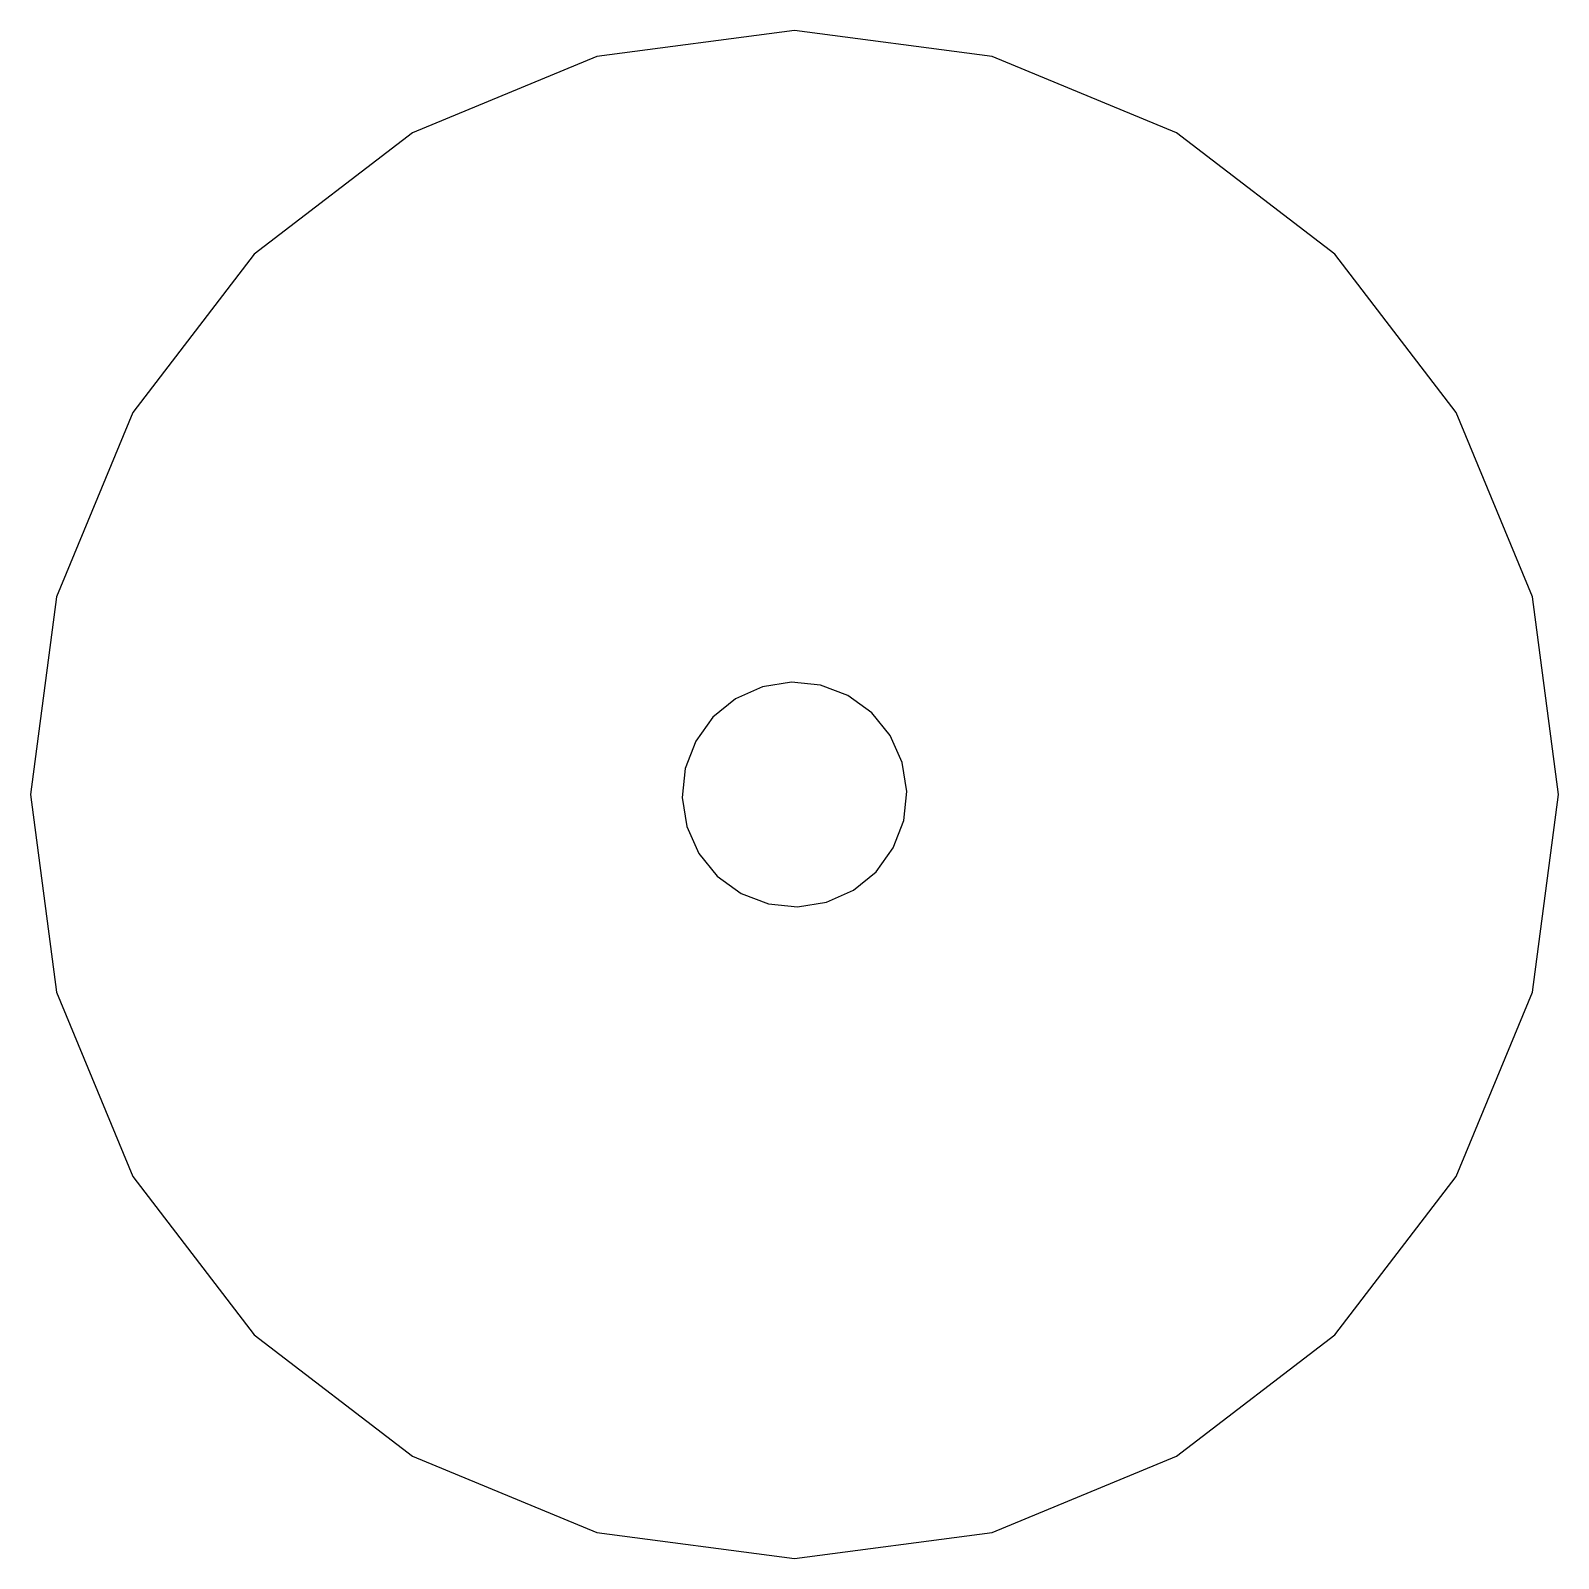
# Model space of a CAD drawing. Extents: x -33.5 to 0.5, y -13.4 to 20.6.
import ezdxf

# ---------------------------------------------------------------- set-up
doc = ezdxf.new("R2010")
doc.units = 0
doc.header["$MEASUREMENT"] = 0
doc.layers.get('0').update_dxf_attribs({"linetype": 'CONTINUOUS'})

msp = doc.modelspace()

# ---------------------------------------------------------------- linework, layer by layer
for p, q in [((-16.476, 20.577), (-20.876, 19.997)), ((-12.076, 19.997), (-16.476, 20.577)), ((-20.876, 19.997), (-24.976, 18.299)), ((-7.976, 18.299), (-12.076, 19.997)), ((-24.976, 18.299), (-28.497, 15.597)), ((-4.455, 15.597), (-7.976, 18.299)), ((-28.497, 15.597), (-31.198, 12.077)), ((-1.753, 12.077), (-4.455, 15.597)), ((-31.198, 12.077), (-32.896, 7.976)), ((-0.055, 7.976), (-1.753, 12.077)), ((-32.896, 7.976), (-33.476, 3.577)), ((0.524, 3.577), (-0.055, 7.976)), ((-17.19, 5.972), (-17.786, 5.706)), ((-16.546, 6.076), (-17.19, 5.972)), ((-15.897, 6.009), (-16.546, 6.076)), ((-15.287, 5.776), (-15.897, 6.009)), ((-17.786, 5.706), (-18.292, 5.294)), ((-14.758, 5.393), (-15.287, 5.776)), ((-18.292, 5.294), (-18.675, 4.766)), ((-14.346, 4.887), (-14.758, 5.393)), ((-18.675, 4.766), (-18.908, 4.156)), ((-14.08, 4.291), (-14.346, 4.887)), ((-18.908, 4.156), (-18.975, 3.507)), ((-13.977, 3.647), (-14.08, 4.291)), ((-33.476, 3.577), (-32.896, -0.823)), ((-18.975, 3.507), (-18.872, 2.862)), ((-14.044, 2.997), (-13.977, 3.647)), ((-0.055, -0.823), (0.524, 3.577)), ((-18.872, 2.862), (-18.605, 2.266)), ((-14.277, 2.388), (-14.044, 2.997)), ((-14.659, 1.859), (-14.277, 2.388)), ((-18.605, 2.266), (-18.193, 1.76)), ((-18.193, 1.76), (-17.665, 1.377)), ((-15.166, 1.447), (-14.659, 1.859)), ((-17.665, 1.377), (-17.055, 1.145)), ((-15.761, 1.181), (-15.166, 1.447)), ((-17.055, 1.145), (-16.406, 1.078)), ((-16.406, 1.078), (-15.761, 1.181)), ((-32.896, -0.823), (-31.198, -4.923)), ((-1.753, -4.923), (-0.055, -0.823)), ((-31.198, -4.923), (-28.497, -8.444)), ((-4.455, -8.444), (-1.753, -4.923)), ((-28.497, -8.444), (-24.976, -11.146)), ((-7.976, -11.146), (-4.455, -8.444)), ((-24.976, -11.146), (-20.876, -12.844)), ((-12.076, -12.844), (-7.976, -11.146)), ((-20.876, -12.844), (-16.476, -13.423)), ((-16.476, -13.423), (-12.076, -12.844))]:
    msp.add_line(p, q)

doc.saveas('drawing.dxf')
